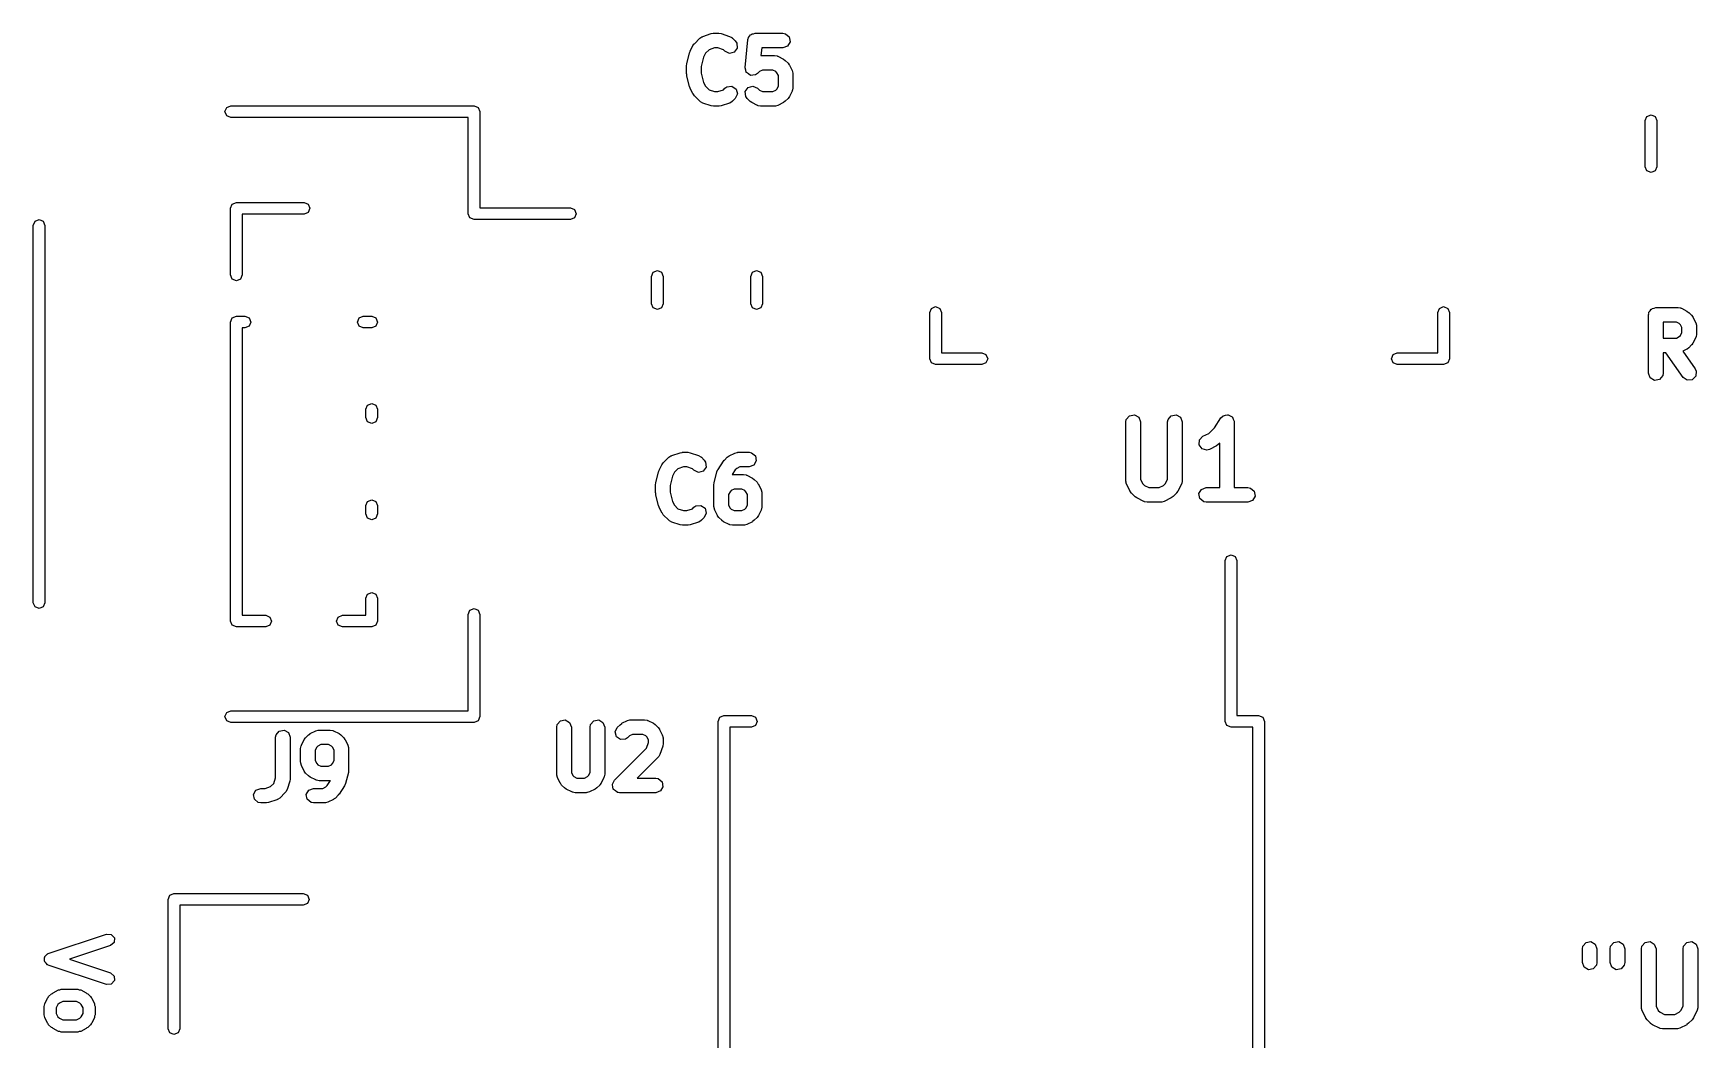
# Model space of a CAD drawing. Extents: x 83 to 117, y -104 to -70.4.
# Drawn here: x 83.25 to 100.36, y -93.43 to -83.08 of the extents above; entities that cross this region are included whole.
import ezdxf

# ---------------------------------------------------------------- set-up
doc = ezdxf.new("R2010")
doc.units = 0
doc.layers.add('BLACK', color=7, linetype='CONTINUOUS')

msp = doc.modelspace()

# ---------------------------------------------------------------- linework, layer by layer
at = {"layer": 'BLACK', "linetype": 'CONTINUOUS'}
for p, q in [((90.1057, -83.1345), (90.127, -83.1195)), ((90.127, -83.1195), (90.1315, -83.1191)), ((90.1315, -83.1191), (90.135, -83.1163)), ((90.135, -83.1163), (90.2207, -83.0878)), ((90.2207, -83.0878), (90.2429, -83.0845)), ((90.2429, -83.0845), (90.2444, -83.0839)), ((90.2444, -83.0839), (90.3016, -83.0839)), ((90.3016, -83.0839), (90.3236, -83.0878)), ((90.3236, -83.0878), (90.3253, -83.0878)), ((90.3253, -83.0878), (90.411, -83.1163)), ((90.411, -83.1163), (90.4339, -83.1287)), ((90.4339, -83.1287), (90.4362, -83.1326)), ((90.6007, -83.1432), (90.6054, -83.1264)), ((90.6054, -83.1264), (90.6168, -83.1153)), ((90.6168, -83.1153), (90.6248, -83.1015)), ((90.6248, -83.1015), (90.6346, -83.0979)), ((90.6346, -83.0979), (90.6421, -83.0906)), ((90.6421, -83.0906), (90.658, -83.0894)), ((90.658, -83.0894), (90.673, -83.0839)), ((90.673, -83.0839), (90.9587, -83.0839)), ((90.9587, -83.0839), (90.9843, -83.0884)), ((90.9843, -83.0884), (91.0236, -83.1214)), ((91.0236, -83.1214), (91.0326, -83.1719)), ((89.9717, -83.3979), (90.0002, -83.2836)), ((90.0002, -83.2836), (90.0055, -83.2718)), ((90.0055, -83.2718), (90.0059, -83.2682)), ((90.0059, -83.2682), (90.0345, -83.2111)), ((90.0345, -83.2111), (90.0478, -83.1931)), ((90.0478, -83.1931), (90.0485, -83.1916)), ((90.0485, -83.1916), (90.1057, -83.1345)), ((90.1632, -83.2891), (90.1437, -83.328)), ((90.1992, -83.2531), (90.1632, -83.2891)), ((90.2566, -83.2339), (90.1992, -83.2531)), ((90.2894, -83.2339), (90.2566, -83.2339)), ((90.3468, -83.2531), (90.2894, -83.2339)), ((90.3628, -83.2691), (90.3468, -83.2531)), ((90.4093, -83.2908), (90.3628, -83.2691)), ((90.4589, -83.2775), (90.4093, -83.2908)), ((90.4362, -83.1326), (90.4403, -83.1345)), ((90.4403, -83.1345), (90.4689, -83.163)), ((90.4883, -83.2355), (90.4589, -83.2775)), ((90.4689, -83.163), (90.4838, -83.1844)), ((90.4838, -83.1844), (90.4883, -83.2355)), ((90.5698, -83.4372), (90.5984, -83.1515)), ((90.5984, -83.1515), (90.5994, -83.1476)), ((90.5991, -83.1459), (90.6007, -83.1432)), ((90.5994, -83.1476), (90.5991, -83.1459)), ((90.7409, -83.2339), (90.733, -83.3125)), ((90.9587, -83.2339), (90.7409, -83.2339)), ((91.0069, -83.2164), (90.9587, -83.2339)), ((91.0326, -83.1719), (91.0069, -83.2164)), ((89.9694, -83.4161), (89.972, -83.4013)), ((89.9694, -83.5018), (89.9694, -83.4161)), ((89.972, -83.4013), (89.9717, -83.3979)), ((90.1437, -83.328), (90.1194, -83.4253)), ((90.1194, -83.4253), (90.1194, -83.4925)), ((90.5697, -83.4381), (90.5699, -83.4377)), ((90.5762, -83.4625), (90.5697, -83.4381)), ((90.5699, -83.4377), (90.5698, -83.4372)), ((90.5824, -83.4869), (90.5762, -83.4625)), ((90.7478, -83.4625), (90.7174, -83.4777)), ((90.733, -83.3125), (90.873, -83.3125)), ((90.8553, -83.4625), (90.7478, -83.4625)), ((90.8857, -83.4777), (90.8553, -83.4625)), ((90.873, -83.3125), (90.8986, -83.317)), ((90.8986, -83.317), (90.9021, -83.3199)), ((90.9021, -83.3199), (90.9065, -83.3204)), ((90.9065, -83.3204), (90.9637, -83.349)), ((90.9637, -83.349), (90.9817, -83.3623)), ((90.9817, -83.3623), (90.9832, -83.363)), ((90.9832, -83.363), (91.0117, -83.3916)), ((91.0117, -83.3916), (91.0246, -83.41)), ((91.0246, -83.41), (91.0258, -83.4111)), ((91.0258, -83.4111), (91.0544, -83.4682)), ((91.0544, -83.4682), (91.0618, -83.4932)), ((89.9706, -83.505), (89.9694, -83.5018)), ((89.9717, -83.52), (89.9706, -83.505)), ((90.0002, -83.6343), (89.9717, -83.52)), ((90.0022, -83.6372), (90.0002, -83.6343)), ((90.0059, -83.6496), (90.0022, -83.6372)), ((90.1194, -83.4925), (90.1437, -83.5899)), ((90.1437, -83.5899), (90.1632, -83.6288)), ((90.1632, -83.6288), (90.1992, -83.6648)), ((90.3628, -83.6487), (90.3841, -83.6338)), ((90.3841, -83.6338), (90.4353, -83.6293)), ((90.4353, -83.6293), (90.4773, -83.6588)), ((90.572, -83.6824), (90.6014, -83.6403)), ((90.5828, -83.4872), (90.5824, -83.4869)), ((90.583, -83.4877), (90.5828, -83.4872)), ((90.6036, -83.5021), (90.583, -83.4877)), ((90.6014, -83.6403), (90.6509, -83.6271)), ((90.6241, -83.5168), (90.6036, -83.5021)), ((90.6246, -83.5168), (90.6241, -83.5168)), ((90.625, -83.5171), (90.6246, -83.5168)), ((90.6501, -83.5149), (90.625, -83.5171)), ((90.6753, -83.513), (90.6501, -83.5149)), ((90.6509, -83.6271), (90.6974, -83.6488)), ((90.6756, -83.5127), (90.6753, -83.513)), ((90.6761, -83.5126), (90.6756, -83.5127)), ((90.6974, -83.4977), (90.6761, -83.5126)), ((90.7174, -83.4777), (90.6974, -83.4977)), ((90.8971, -83.4891), (90.8857, -83.4777)), ((90.9123, -83.5195), (90.8971, -83.4891)), ((90.8971, -83.6574), (90.9123, -83.6269)), ((90.9123, -83.6269), (90.9123, -83.5195)), ((91.0618, -83.4932), (91.0607, -83.4976)), ((91.0607, -83.4976), (91.0623, -83.5018)), ((91.0623, -83.5018), (91.0623, -83.6446)), ((90.0345, -83.7068), (90.0059, -83.6496)), ((90.0357, -83.7079), (90.0345, -83.7068)), ((90.0485, -83.7262), (90.0357, -83.7079)), ((90.1057, -83.7834), (90.0485, -83.7262)), ((90.1097, -83.7853), (90.1057, -83.7834)), ((90.1121, -83.7891), (90.1097, -83.7853)), ((90.135, -83.8015), (90.1121, -83.7891)), ((90.2207, -83.8301), (90.135, -83.8015)), ((90.1992, -83.6648), (90.2566, -83.6839)), ((90.2566, -83.6839), (90.2894, -83.6839)), ((90.2894, -83.6839), (90.3468, -83.6648)), ((90.411, -83.8015), (90.3253, -83.8301)), ((90.3468, -83.6648), (90.3628, -83.6487)), ((90.4145, -83.7987), (90.411, -83.8015)), ((90.419, -83.7983), (90.4145, -83.7987)), ((90.4403, -83.7834), (90.419, -83.7983)), ((90.4689, -83.7548), (90.4403, -83.7834)), ((90.4906, -83.7083), (90.4689, -83.7548)), ((90.4773, -83.6588), (90.4906, -83.7083)), ((90.5764, -83.7335), (90.572, -83.6824)), ((90.5914, -83.7548), (90.5764, -83.7335)), ((90.6199, -83.7834), (90.5914, -83.7548)), ((90.6214, -83.7841), (90.6199, -83.7834)), ((90.6394, -83.7974), (90.6214, -83.7841)), ((90.6966, -83.826), (90.6394, -83.7974)), ((90.6974, -83.6488), (90.7174, -83.6687)), ((90.7174, -83.6687), (90.7478, -83.6839)), ((90.7478, -83.6839), (90.8553, -83.6839)), ((90.8553, -83.6839), (90.8857, -83.6687)), ((90.8857, -83.6687), (90.8971, -83.6574)), ((90.9637, -83.7974), (90.9065, -83.826)), ((90.9648, -83.7962), (90.9637, -83.7974)), ((90.9832, -83.7834), (90.9648, -83.7962)), ((91.0117, -83.7548), (90.9832, -83.7834)), ((91.0124, -83.7533), (91.0117, -83.7548)), ((91.0258, -83.7353), (91.0124, -83.7533)), ((91.0544, -83.6782), (91.0258, -83.7353)), ((91.0549, -83.6737), (91.0544, -83.6782)), ((91.0577, -83.6703), (91.0549, -83.6737)), ((91.0623, -83.6446), (91.0577, -83.6703)), ((85.225, -83.89), (85.2426, -83.8476)), ((85.2426, -83.9324), (85.225, -83.89)), ((85.2426, -83.8476), (85.285, -83.83)), ((85.285, -83.95), (85.2426, -83.9324)), ((85.285, -83.83), (87.785, -83.83)), ((87.725, -83.95), (85.285, -83.95)), ((87.725, -84.94), (87.725, -83.95)), ((87.785, -83.83), (87.8274, -83.8476)), ((87.8274, -83.8476), (87.845, -83.89)), ((87.845, -83.89), (87.845, -84.88)), ((90.2223, -83.83), (90.2207, -83.8301)), ((90.2444, -83.8339), (90.2223, -83.83)), ((90.3016, -83.8339), (90.2444, -83.8339)), ((90.3031, -83.8334), (90.3016, -83.8339)), ((90.3253, -83.8301), (90.3031, -83.8334)), ((90.701, -83.8265), (90.6966, -83.826)), ((90.7045, -83.8294), (90.701, -83.8265)), ((90.7301, -83.8339), (90.7045, -83.8294)), ((90.873, -83.8339), (90.7301, -83.8339)), ((90.8772, -83.8324), (90.873, -83.8339)), ((90.8816, -83.8334), (90.8772, -83.8324)), ((90.9065, -83.826), (90.8816, -83.8334)), ((99.8208, -83.982), (99.8384, -83.9395)), ((99.8208, -84.4565), (99.8208, -83.982)), ((99.8384, -83.9395), (99.8808, -83.922)), ((99.8808, -83.922), (99.9233, -83.9395)), ((99.9233, -83.9395), (99.9408, -83.982)), ((99.9408, -83.982), (99.9408, -84.4565)), ((99.8384, -84.4989), (99.8208, -84.4565)), ((99.9408, -84.4565), (99.9233, -84.4989)), ((99.8808, -84.5165), (99.8384, -84.4989)), ((99.9233, -84.4989), (99.8808, -84.5165)), ((85.3003, -84.8415), (85.3427, -84.8239)), ((85.3427, -84.8239), (86.0377, -84.8239)), ((86.0377, -84.8239), (86.0802, -84.8415)), ((83.2726, -85.0176), (83.315, -85)), ((83.315, -85), (83.3574, -85.0176)), ((85.2827, -84.8839), (85.3003, -84.8415)), ((85.2827, -85.5689), (85.2827, -84.8839)), ((86.0377, -84.9439), (85.4027, -84.9439)), ((85.4027, -84.9439), (85.4027, -85.5689)), ((86.0802, -84.9263), (86.0377, -84.9439)), ((86.0802, -84.8415), (86.0977, -84.8839)), ((86.0977, -84.8839), (86.0802, -84.9263)), ((87.7426, -84.9824), (87.725, -84.94)), ((87.785, -85), (87.7426, -84.9824)), ((88.775, -85), (87.785, -85)), ((87.845, -84.88), (88.775, -84.88)), ((88.775, -84.88), (88.8174, -84.8976)), ((88.8174, -84.9824), (88.775, -85)), ((88.8174, -84.8976), (88.835, -84.94)), ((88.835, -84.94), (88.8174, -84.9824)), ((83.255, -85.06), (83.2726, -85.0176)), ((83.255, -88.94), (83.255, -85.06)), ((83.3574, -85.0176), (83.375, -85.06)), ((83.375, -85.06), (83.375, -88.94)), ((89.626, -85.542), (89.6685, -85.5244)), ((89.6685, -85.5244), (89.7109, -85.542)), ((90.646, -85.542), (90.6885, -85.5244)), ((90.6885, -85.5244), (90.7309, -85.542)), ((85.3003, -85.6113), (85.2827, -85.5689)), ((85.3427, -85.6289), (85.3003, -85.6113)), ((85.3852, -85.6113), (85.3427, -85.6289)), ((85.4027, -85.5689), (85.3852, -85.6113)), ((89.6085, -85.5844), (89.626, -85.542)), ((89.6085, -85.8656), (89.6085, -85.5844)), ((89.7109, -85.542), (89.7285, -85.5844)), ((89.7285, -85.5844), (89.7285, -85.8656)), ((90.6285, -85.5844), (90.646, -85.542)), ((90.6285, -85.8656), (90.6285, -85.5844)), ((90.7309, -85.542), (90.7485, -85.5844)), ((90.7485, -85.5844), (90.7485, -85.8656)), ((89.626, -85.908), (89.6085, -85.8656)), ((89.7285, -85.8656), (89.7109, -85.908)), ((90.646, -85.908), (90.6285, -85.8656)), ((90.7485, -85.8656), (90.7309, -85.908)), ((85.2827, -86.0539), (85.3003, -86.0115)), ((85.3003, -86.0115), (85.3427, -85.9939)), ((85.3427, -85.9939), (85.4295, -85.9939)), ((85.4295, -85.9939), (85.4719, -86.0115)), ((85.4719, -86.0115), (85.4895, -86.0539)), ((86.586, -86.0539), (86.6036, -86.0115)), ((86.6036, -86.0115), (86.646, -85.9939)), ((86.646, -85.9939), (86.7327, -85.9939)), ((86.7327, -85.9939), (86.7752, -86.0115)), ((86.7752, -86.0115), (86.7927, -86.0539)), ((89.6685, -85.9256), (89.626, -85.908)), ((89.7109, -85.908), (89.6685, -85.9256)), ((90.6885, -85.9256), (90.646, -85.908)), ((90.7309, -85.908), (90.6885, -85.9256)), ((92.468, -85.955), (92.4855, -85.9126)), ((92.468, -86.43), (92.468, -85.955)), ((92.4855, -85.9126), (92.528, -85.895)), ((92.528, -85.895), (92.5704, -85.9126)), ((92.5704, -85.9126), (92.588, -85.955)), ((92.588, -85.955), (92.588, -86.37)), ((97.688, -85.955), (97.7055, -85.9126)), ((97.688, -86.37), (97.688, -85.955)), ((97.7055, -85.9126), (97.748, -85.895)), ((97.748, -85.895), (97.7904, -85.9126)), ((97.7904, -85.9126), (97.808, -85.955)), ((97.808, -85.955), (97.808, -86.43)), ((99.8548, -85.9789), (99.8565, -85.9692)), ((99.8548, -86.5789), (99.8548, -85.9789)), ((99.8559, -85.9659), (99.8576, -85.963)), ((99.8565, -85.9692), (99.8559, -85.9659)), ((99.8576, -85.963), (99.8593, -85.9533)), ((99.8593, -85.9533), (99.8718, -85.9384)), ((99.8718, -85.9384), (99.8816, -85.9215)), ((99.8816, -85.9215), (99.8879, -85.9192)), ((99.8879, -85.9192), (99.8923, -85.914)), ((99.8923, -85.914), (99.9115, -85.9106)), ((99.9115, -85.9106), (99.9298, -85.9039)), ((99.9298, -85.9039), (100.158, -85.9039)), ((100.158, -85.9039), (100.184, -85.9085)), ((100.184, -85.9085), (100.187, -85.9113)), ((100.187, -85.9113), (100.192, -85.9119)), ((100.192, -85.9119), (100.249, -85.9404)), ((100.249, -85.9404), (100.267, -85.9538)), ((100.267, -85.9538), (100.269, -85.9545)), ((100.269, -85.9545), (100.297, -85.9831)), ((100.297, -85.9831), (100.31, -86.0014)), ((100.31, -86.0014), (100.311, -86.0025)), ((100.311, -86.0025), (100.34, -86.0597)), ((85.2827, -89.1289), (85.2827, -86.0539)), ((85.4295, -86.1139), (85.4027, -86.1139)), ((85.4027, -86.1139), (85.4027, -89.0689)), ((85.4719, -86.0963), (85.4295, -86.1139)), ((85.4895, -86.0539), (85.4719, -86.0963)), ((86.6036, -86.0963), (86.586, -86.0539)), ((86.646, -86.1139), (86.6036, -86.0963)), ((86.7327, -86.1139), (86.646, -86.1139)), ((86.7752, -86.0963), (86.7327, -86.1139)), ((86.7927, -86.0539), (86.7752, -86.0963)), ((100.005, -86.0539), (100.005, -86.2182)), ((100.141, -86.0539), (100.005, -86.0539)), ((100.171, -86.0692), (100.141, -86.0539)), ((100.141, -86.2182), (100.171, -86.203)), ((100.182, -86.0805), (100.171, -86.0692)), ((100.171, -86.203), (100.182, -86.1917)), ((100.198, -86.1109), (100.182, -86.0805)), ((100.182, -86.1917), (100.198, -86.1612)), ((100.198, -86.1612), (100.198, -86.1109)), ((100.34, -86.0597), (100.347, -86.0847)), ((100.343, -86.2046), (100.34, -86.208)), ((100.34, -86.208), (100.34, -86.2125)), ((100.348, -86.1789), (100.343, -86.2046)), ((100.347, -86.0847), (100.346, -86.089)), ((100.346, -86.089), (100.348, -86.0932)), ((100.348, -86.0932), (100.348, -86.1789)), ((92.588, -86.37), (93.003, -86.37)), ((93.003, -86.37), (93.0454, -86.3876)), ((97.2305, -86.3876), (97.273, -86.37)), ((97.273, -86.37), (97.688, -86.37)), ((100.005, -86.2182), (100.141, -86.2182)), ((100.034, -86.3682), (100.005, -86.3682)), ((100.005, -86.3682), (100.005, -86.5789)), ((100.211, -86.622), (100.034, -86.3682)), ((100.249, -86.3317), (100.206, -86.3532)), ((100.206, -86.3532), (100.334, -86.5359)), ((100.25, -86.3305), (100.249, -86.3317)), ((100.269, -86.3177), (100.25, -86.3305)), ((100.297, -86.2891), (100.269, -86.3177)), ((100.298, -86.2876), (100.297, -86.2891)), ((100.311, -86.2696), (100.298, -86.2876)), ((100.34, -86.2125), (100.311, -86.2696)), ((92.4855, -86.4724), (92.468, -86.43)), ((92.528, -86.49), (92.4855, -86.4724)), ((93.003, -86.49), (92.528, -86.49)), ((93.0454, -86.4724), (93.003, -86.49)), ((93.0454, -86.3876), (93.063, -86.43)), ((93.063, -86.43), (93.0454, -86.4724)), ((97.213, -86.43), (97.2305, -86.3876)), ((97.2305, -86.4724), (97.213, -86.43)), ((97.273, -86.49), (97.2305, -86.4724)), ((97.748, -86.49), (97.273, -86.49)), ((97.7904, -86.4724), (97.748, -86.49)), ((97.808, -86.43), (97.7904, -86.4724)), ((100.334, -86.5359), (100.345, -86.5595)), ((99.8723, -86.6272), (99.8548, -86.5789)), ((99.9167, -86.6528), (99.8723, -86.6272)), ((99.9673, -86.6439), (99.9167, -86.6528)), ((100, -86.6046), (99.9673, -86.6439)), ((100.005, -86.5789), (100, -86.6046)), ((100.253, -86.6514), (100.211, -86.622)), ((100.304, -86.6469), (100.253, -86.6514)), ((100.341, -86.6106), (100.304, -86.6469)), ((100.345, -86.5595), (100.341, -86.6106)), ((86.6903, -86.9072), (86.7327, -86.8896)), ((86.7327, -86.8896), (86.7752, -86.9072)), ((86.6727, -86.9496), (86.6903, -86.9072)), ((86.6727, -87.0363), (86.6727, -86.9496)), ((86.6903, -87.0788), (86.6727, -87.0363)), ((86.7752, -86.9072), (86.7927, -86.9496)), ((86.7927, -87.0363), (86.7752, -87.0788)), ((86.7927, -86.9496), (86.7927, -87.0363)), ((94.4834, -87.0809), (94.488, -87.0553)), ((94.488, -87.0553), (94.5209, -87.016)), ((94.5209, -87.016), (94.5715, -87.007)), ((94.5715, -87.007), (94.6159, -87.0327)), ((94.6159, -87.0327), (94.6334, -87.0809)), ((94.912, -87.0809), (94.9165, -87.0553)), ((94.9165, -87.0553), (94.9495, -87.016)), ((94.9495, -87.016), (95, -87.007)), ((95, -87.007), (95.0445, -87.0327)), ((95.0445, -87.0327), (95.062, -87.0809)), ((95.393, -87.1403), (95.4603, -87.0393)), ((95.4603, -87.0393), (95.4783, -87.0205)), ((95.4783, -87.0205), (95.4825, -87.0193)), ((95.4825, -87.0193), (95.4852, -87.016)), ((95.4852, -87.016), (95.5067, -87.0122)), ((95.5067, -87.0122), (95.5276, -87.0061)), ((95.5276, -87.0061), (95.5315, -87.0078)), ((95.5315, -87.0078), (95.5358, -87.007)), ((95.5358, -87.007), (95.5546, -87.0179)), ((95.5546, -87.0179), (95.5745, -87.0267)), ((95.5745, -87.0267), (95.5764, -87.0305)), ((95.5764, -87.0305), (95.5802, -87.0327)), ((95.5802, -87.0327), (95.5876, -87.0532)), ((95.5876, -87.0532), (95.5973, -87.0727)), ((86.7327, -87.0963), (86.6903, -87.0788)), ((86.7752, -87.0788), (86.7327, -87.0963)), ((94.4834, -87.6881), (94.4834, -87.0809)), ((94.6334, -87.0809), (94.6334, -87.6703)), ((94.912, -87.6703), (94.912, -87.0809)), ((95.062, -87.0809), (95.062, -87.6881)), ((95.2396, -87.2654), (95.2749, -87.2281)), ((95.2749, -87.2281), (95.3354, -87.1978)), ((95.3354, -87.1978), (95.393, -87.1403)), ((95.5973, -87.0727), (95.5963, -87.0769)), ((95.5963, -87.0769), (95.5977, -87.0809)), ((95.5977, -87.0809), (95.5977, -87.7559)), ((89.8161, -87.4252), (89.9018, -87.3966)), ((89.9018, -87.3966), (89.924, -87.3933)), ((89.924, -87.3933), (89.9255, -87.3928)), ((89.9255, -87.3928), (89.9827, -87.3928)), ((89.9827, -87.3928), (90.0047, -87.3967)), ((90.0047, -87.3967), (90.0064, -87.3966)), ((90.0064, -87.3966), (90.0921, -87.4252)), ((90.4063, -87.4293), (90.4634, -87.4007)), ((90.4634, -87.4007), (90.4884, -87.3933)), ((90.4884, -87.3933), (90.4927, -87.3943)), ((90.4927, -87.3943), (90.4969, -87.3928)), ((90.4969, -87.3928), (90.6112, -87.3928)), ((90.6112, -87.3928), (90.6369, -87.3973)), ((90.6369, -87.3973), (90.6762, -87.4303)), ((95.2366, -87.3166), (95.2396, -87.2654)), ((95.2671, -87.3578), (95.2366, -87.3166)), ((95.317, -87.3697), (95.2671, -87.3578)), ((95.342, -87.3623), (95.317, -87.3697)), ((95.4134, -87.3266), (95.342, -87.3623)), ((95.4145, -87.3254), (95.4134, -87.3266)), ((95.4329, -87.3125), (95.4145, -87.3254)), ((95.4477, -87.2977), (95.4329, -87.3125)), ((95.4477, -87.7559), (95.4477, -87.2977)), ((89.6866, -87.5806), (89.687, -87.5771)), ((89.687, -87.5771), (89.7156, -87.5199)), ((89.7156, -87.5199), (89.7289, -87.5019)), ((89.7289, -87.5019), (89.7296, -87.5005)), ((89.7296, -87.5005), (89.7868, -87.4433)), ((89.7868, -87.4433), (89.8081, -87.4284)), ((89.8081, -87.4284), (89.8126, -87.428)), ((89.8126, -87.428), (89.8161, -87.4252)), ((89.8803, -87.5619), (89.8443, -87.5979)), ((89.9377, -87.5428), (89.8803, -87.5619)), ((89.9705, -87.5428), (89.9377, -87.5428)), ((90.0279, -87.5619), (89.9705, -87.5428)), ((90.0439, -87.5779), (90.0279, -87.5619)), ((90.0921, -87.4252), (90.115, -87.4376)), ((90.115, -87.4376), (90.1173, -87.4414)), ((90.1173, -87.4414), (90.1214, -87.4433)), ((90.1214, -87.4433), (90.15, -87.4719)), ((90.1694, -87.5443), (90.14, -87.5863)), ((90.15, -87.4719), (90.1649, -87.4932)), ((90.1649, -87.4932), (90.1694, -87.5443)), ((90.2813, -87.5924), (90.2916, -87.5694)), ((90.2916, -87.5694), (90.2917, -87.569)), ((90.2917, -87.569), (90.3488, -87.4833)), ((90.3488, -87.4833), (90.3567, -87.475)), ((90.3567, -87.475), (90.3582, -87.4719)), ((90.3582, -87.4719), (90.3868, -87.4433)), ((90.3868, -87.4433), (90.4051, -87.4304)), ((90.4051, -87.4304), (90.4063, -87.4293)), ((90.4695, -87.5727), (90.4362, -87.6226)), ((90.4842, -87.558), (90.4695, -87.5727)), ((90.5146, -87.5428), (90.4842, -87.558)), ((90.6112, -87.5428), (90.5146, -87.5428)), ((90.6594, -87.5252), (90.6112, -87.5428)), ((90.6851, -87.4808), (90.6594, -87.5252)), ((90.6762, -87.4303), (90.6851, -87.4808)), ((89.6505, -87.7249), (89.6531, -87.7102)), ((89.6505, -87.8106), (89.6505, -87.7249)), ((89.6527, -87.7067), (89.6813, -87.5924)), ((89.6531, -87.7102), (89.6527, -87.7067)), ((89.6813, -87.5924), (89.6866, -87.5806)), ((89.8248, -87.6368), (89.8005, -87.7341)), ((89.8005, -87.7341), (89.8005, -87.8014)), ((89.8443, -87.5979), (89.8248, -87.6368)), ((90.0904, -87.5996), (90.0439, -87.5779)), ((90.14, -87.5863), (90.0904, -87.5996)), ((90.2505, -87.7249), (90.2531, -87.7102)), ((90.2505, -87.9535), (90.2505, -87.7249)), ((90.2527, -87.7067), (90.2813, -87.5924)), ((90.2531, -87.7102), (90.2527, -87.7067)), ((90.4362, -87.6226), (90.4398, -87.6213)), ((90.4398, -87.6213), (90.5541, -87.6213)), ((90.5541, -87.6213), (90.5797, -87.6259)), ((90.5797, -87.6259), (90.5832, -87.6287)), ((90.5832, -87.6287), (90.5876, -87.6293)), ((90.5876, -87.6293), (90.6448, -87.6578)), ((90.6448, -87.6578), (90.6628, -87.6712)), ((90.6628, -87.6712), (90.6643, -87.6719)), ((90.6643, -87.6719), (90.6928, -87.7005)), ((90.6928, -87.7005), (90.7057, -87.7188)), ((90.7057, -87.7188), (90.7069, -87.7199)), ((90.7069, -87.7199), (90.7355, -87.7771)), ((94.485, -87.6923), (94.4834, -87.6881)), ((94.4839, -87.6966), (94.485, -87.6923)), ((94.4914, -87.7216), (94.4839, -87.6966)), ((94.5271, -87.793), (94.4914, -87.7216)), ((94.6334, -87.6703), (94.6558, -87.7151)), ((94.6558, -87.7151), (94.6743, -87.7336)), ((94.6743, -87.7336), (94.719, -87.7559)), ((94.8265, -87.7559), (94.8712, -87.7336)), ((94.8712, -87.7336), (94.8897, -87.7151)), ((94.8897, -87.7151), (94.912, -87.6703)), ((95.0541, -87.7216), (95.0184, -87.793)), ((95.0546, -87.7171), (95.0541, -87.7216)), ((95.0575, -87.7137), (95.0546, -87.7171)), ((95.062, -87.6881), (95.0575, -87.7137)), ((86.6727, -87.9402), (86.6903, -87.8977)), ((86.6903, -87.8977), (86.7327, -87.8802)), ((86.7327, -87.8802), (86.7752, -87.8977)), ((86.7752, -87.8977), (86.7927, -87.9402)), ((89.6517, -87.8139), (89.6505, -87.8106)), ((89.6527, -87.8288), (89.6517, -87.8139)), ((89.6813, -87.9431), (89.6527, -87.8288)), ((89.8005, -87.8014), (89.8248, -87.8987)), ((89.8248, -87.8987), (89.8443, -87.9376)), ((90.4157, -87.7979), (90.4005, -87.8283)), ((90.4005, -87.8283), (90.4005, -87.9358)), ((90.4271, -87.7866), (90.4157, -87.7979)), ((90.4575, -87.7713), (90.4271, -87.7866)), ((90.5364, -87.7713), (90.4575, -87.7713)), ((90.5668, -87.7866), (90.5364, -87.7713)), ((90.5782, -87.7979), (90.5668, -87.7866)), ((90.5934, -87.8283), (90.5782, -87.7979)), ((90.5934, -87.9358), (90.5934, -87.8283)), ((90.7355, -87.7771), (90.7429, -87.8021)), ((90.7429, -87.8021), (90.7418, -87.8064)), ((90.7418, -87.8064), (90.7434, -87.8106)), ((90.7434, -87.8106), (90.7434, -87.9535)), ((94.5283, -87.7941), (94.5271, -87.793)), ((94.5411, -87.8125), (94.5283, -87.7941)), ((94.5768, -87.8482), (94.5411, -87.8125)), ((94.5783, -87.8489), (94.5768, -87.8482)), ((94.5963, -87.8623), (94.5783, -87.8489)), ((94.6678, -87.898), (94.5963, -87.8623)), ((94.6722, -87.8985), (94.6678, -87.898)), ((94.6756, -87.9014), (94.6722, -87.8985)), ((94.7013, -87.9059), (94.6756, -87.9014)), ((94.8442, -87.9059), (94.7013, -87.9059)), ((94.719, -87.7559), (94.8265, -87.7559)), ((94.8484, -87.9044), (94.8442, -87.9059)), ((94.8527, -87.9054), (94.8484, -87.9044)), ((94.8777, -87.898), (94.8527, -87.9054)), ((94.9491, -87.8623), (94.8777, -87.898)), ((94.9503, -87.8611), (94.9491, -87.8623)), ((94.9686, -87.8482), (94.9503, -87.8611)), ((95.0043, -87.8125), (94.9686, -87.8482)), ((95.005, -87.811), (95.0043, -87.8125)), ((95.0184, -87.793), (95.005, -87.811)), ((95.2346, -87.8179), (95.2602, -87.7735)), ((95.2435, -87.8684), (95.2346, -87.8179)), ((95.2828, -87.9014), (95.2435, -87.8684)), ((95.2602, -87.7735), (95.3084, -87.7559)), ((95.3084, -87.9059), (95.2828, -87.9014)), ((95.3084, -87.7559), (95.4477, -87.7559)), ((95.737, -87.9059), (95.3084, -87.9059)), ((95.5977, -87.7559), (95.737, -87.7559)), ((95.737, -87.7559), (95.7627, -87.7604)), ((95.7852, -87.8884), (95.737, -87.9059)), ((95.7627, -87.7604), (95.802, -87.7934)), ((95.8109, -87.8439), (95.7852, -87.8884)), ((95.802, -87.7934), (95.8109, -87.8439)), ((86.6727, -88.0269), (86.6727, -87.9402)), ((86.6903, -88.0693), (86.6727, -88.0269)), ((86.7327, -88.0869), (86.6903, -88.0693)), ((86.7752, -88.0693), (86.7327, -88.0869)), ((86.7927, -88.0269), (86.7752, -88.0693)), ((86.7927, -87.9402), (86.7927, -88.0269)), ((89.6833, -87.946), (89.6813, -87.9431)), ((89.687, -87.9585), (89.6833, -87.946)), ((89.7156, -88.0156), (89.687, -87.9585)), ((89.7168, -88.0167), (89.7156, -88.0156)), ((89.7296, -88.0351), (89.7168, -88.0167)), ((89.7868, -88.0922), (89.7296, -88.0351)), ((89.8443, -87.9376), (89.8803, -87.9736)), ((89.8803, -87.9736), (89.9377, -87.9928)), ((89.9377, -87.9928), (89.9705, -87.9928)), ((89.9705, -87.9928), (90.0279, -87.9736)), ((90.0279, -87.9736), (90.0439, -87.9576)), ((90.0439, -87.9576), (90.0652, -87.9427)), ((90.0652, -87.9427), (90.1164, -87.9382)), ((90.1164, -87.9382), (90.1584, -87.9676)), ((90.15, -88.0637), (90.1214, -88.0922)), ((90.1717, -88.0172), (90.15, -88.0637)), ((90.1584, -87.9676), (90.1717, -88.0172)), ((90.252, -87.9577), (90.2505, -87.9535)), ((90.251, -87.9621), (90.252, -87.9577)), ((90.2584, -87.987), (90.251, -87.9621)), ((90.287, -88.0442), (90.2584, -87.987)), ((90.2882, -88.0453), (90.287, -88.0442)), ((90.301, -88.0637), (90.2882, -88.0453)), ((90.3296, -88.0922), (90.301, -88.0637)), ((90.4005, -87.9358), (90.4157, -87.9662)), ((90.4157, -87.9662), (90.4271, -87.9776)), ((90.4271, -87.9776), (90.4575, -87.9928)), ((90.4575, -87.9928), (90.5364, -87.9928)), ((90.5364, -87.9928), (90.5668, -87.9776)), ((90.5668, -87.9776), (90.5782, -87.9662)), ((90.5782, -87.9662), (90.5934, -87.9358)), ((90.6928, -88.0637), (90.6643, -88.0922)), ((90.6935, -88.0622), (90.6928, -88.0637)), ((90.7069, -88.0442), (90.6935, -88.0622)), ((90.7355, -87.987), (90.7069, -88.0442)), ((90.736, -87.9826), (90.7355, -87.987)), ((90.7388, -87.9791), (90.736, -87.9826)), ((90.7434, -87.9535), (90.7388, -87.9791)), ((89.7908, -88.0941), (89.7868, -88.0922)), ((89.7932, -88.0979), (89.7908, -88.0941)), ((89.8161, -88.1104), (89.7932, -88.0979)), ((89.9018, -88.1389), (89.8161, -88.1104)), ((89.9034, -88.1389), (89.9018, -88.1389)), ((89.9255, -88.1428), (89.9034, -88.1389)), ((89.9827, -88.1428), (89.9255, -88.1428)), ((89.9842, -88.1422), (89.9827, -88.1428)), ((90.0064, -88.1389), (89.9842, -88.1422)), ((90.0921, -88.1104), (90.0064, -88.1389)), ((90.0956, -88.1076), (90.0921, -88.1104)), ((90.1001, -88.1072), (90.0956, -88.1076)), ((90.1214, -88.0922), (90.1001, -88.1072)), ((90.3311, -88.0929), (90.3296, -88.0922)), ((90.3491, -88.1063), (90.3311, -88.0929)), ((90.4063, -88.1349), (90.3491, -88.1063)), ((90.4107, -88.1354), (90.4063, -88.1349)), ((90.4141, -88.1382), (90.4107, -88.1354)), ((90.4398, -88.1428), (90.4141, -88.1382)), ((90.5541, -88.1428), (90.4398, -88.1428)), ((90.5583, -88.1412), (90.5541, -88.1428)), ((90.5627, -88.1423), (90.5583, -88.1412)), ((90.5876, -88.1349), (90.5627, -88.1423)), ((90.6448, -88.1063), (90.5876, -88.1349)), ((90.6459, -88.1051), (90.6448, -88.1063)), ((90.6643, -88.0922), (90.6459, -88.1051)), ((95.5044, -88.5069), (95.522, -88.4644)), ((95.5044, -90.1594), (95.5044, -88.5069)), ((95.522, -88.4644), (95.5644, -88.4469)), ((95.5644, -88.4469), (95.6069, -88.4644)), ((95.6069, -88.4644), (95.6244, -88.5069)), ((95.6244, -88.5069), (95.6244, -90.0994)), ((83.2726, -88.9824), (83.255, -88.94)), ((83.375, -88.94), (83.3574, -88.9824)), ((86.6727, -88.8936), (86.6903, -88.8512)), ((86.6727, -89.0689), (86.6727, -88.8936)), ((86.6903, -88.8512), (86.7327, -88.8336)), ((86.7327, -88.8336), (86.7752, -88.8512)), ((86.7752, -88.8512), (86.7927, -88.8936)), ((86.7927, -88.8936), (86.7927, -89.1289)), ((83.315, -89), (83.2726, -88.9824)), ((83.3574, -88.9824), (83.315, -89)), ((85.4027, -89.0689), (85.6432, -89.0689)), ((85.6432, -89.0689), (85.6857, -89.0865)), ((85.6857, -89.0865), (85.7032, -89.1289)), ((86.3722, -89.1289), (86.3898, -89.0865)), ((86.3898, -89.0865), (86.4322, -89.0689)), ((86.4322, -89.0689), (86.6727, -89.0689)), ((87.725, -89.06), (87.7426, -89.0176)), ((87.725, -90.05), (87.725, -89.06)), ((87.7426, -89.0176), (87.785, -89)), ((87.785, -89), (87.8274, -89.0176)), ((87.8274, -89.0176), (87.845, -89.06)), ((87.845, -89.06), (87.845, -90.11)), ((85.3003, -89.1713), (85.2827, -89.1289)), ((85.3427, -89.1889), (85.3003, -89.1713)), ((85.6432, -89.1889), (85.3427, -89.1889)), ((85.6857, -89.1713), (85.6432, -89.1889)), ((85.7032, -89.1289), (85.6857, -89.1713)), ((86.3898, -89.1713), (86.3722, -89.1289)), ((86.4322, -89.1889), (86.3898, -89.1713)), ((86.7327, -89.1889), (86.4322, -89.1889)), ((86.7752, -89.1713), (86.7327, -89.1889)), ((86.7927, -89.1289), (86.7752, -89.1713)), ((85.225, -90.11), (85.2426, -90.0676)), ((85.2426, -90.1524), (85.225, -90.11)), ((85.2426, -90.0676), (85.285, -90.05)), ((85.285, -90.05), (87.725, -90.05)), ((87.845, -90.11), (87.8274, -90.1524)), ((89.3909, -90.1445), (89.3951, -90.1429)), ((89.3951, -90.1429), (89.538, -90.1429)), ((89.538, -90.1429), (89.5636, -90.1475)), ((90.2919, -90.1594), (90.3095, -90.1169)), ((90.3095, -90.1169), (90.3519, -90.0994)), ((90.3519, -90.0994), (90.6344, -90.0994)), ((90.6344, -90.0994), (90.6769, -90.1169)), ((90.6769, -90.1169), (90.6944, -90.1594)), ((95.6244, -90.0994), (95.8469, -90.0994)), ((95.8469, -90.0994), (95.8894, -90.1169)), ((95.8894, -90.1169), (95.9069, -90.1594)), ((85.285, -90.17), (85.2426, -90.1524)), ((87.785, -90.17), (85.285, -90.17)), ((85.7454, -90.3235), (85.7499, -90.2979)), ((85.7499, -90.2979), (85.7829, -90.2586)), ((85.7829, -90.2586), (85.8334, -90.2496)), ((85.8334, -90.2496), (85.8779, -90.2753)), ((85.8779, -90.2753), (85.8954, -90.3235)), ((86.0531, -90.3276), (86.0817, -90.299)), ((86.0817, -90.299), (86.1, -90.2862)), ((86.1, -90.2862), (86.1012, -90.285)), ((86.1012, -90.285), (86.1583, -90.2564)), ((86.1583, -90.2564), (86.1833, -90.249)), ((86.1833, -90.249), (86.1876, -90.25)), ((86.1876, -90.25), (86.1918, -90.2485)), ((86.1918, -90.2485), (86.3061, -90.2485)), ((86.3061, -90.2485), (86.3318, -90.253)), ((86.3318, -90.253), (86.3352, -90.2559)), ((86.3352, -90.2559), (86.3397, -90.2564)), ((86.3397, -90.2564), (86.3968, -90.285)), ((86.3968, -90.285), (86.4148, -90.2984)), ((86.4148, -90.2984), (86.4163, -90.299)), ((86.4163, -90.299), (86.4449, -90.3276)), ((87.8274, -90.1524), (87.785, -90.17)), ((88.6344, -90.2179), (88.6389, -90.1923)), ((88.6344, -90.7036), (88.6344, -90.2179)), ((88.6389, -90.1923), (88.6719, -90.153)), ((88.6719, -90.153), (88.7224, -90.1441)), ((88.7224, -90.1441), (88.7669, -90.1697)), ((88.7669, -90.1697), (88.7844, -90.2179)), ((88.7844, -90.2179), (88.7844, -90.6859)), ((88.9773, -90.2179), (88.9818, -90.1923)), ((88.9773, -90.6859), (88.9773, -90.2179)), ((88.9818, -90.1923), (89.0148, -90.153)), ((89.0148, -90.153), (89.0653, -90.1441)), ((89.0653, -90.1441), (89.1097, -90.1697)), ((89.1097, -90.1697), (89.1273, -90.2179)), ((89.1273, -90.2179), (89.1273, -90.7036)), ((89.2347, -90.2685), (89.2564, -90.222)), ((89.248, -90.3181), (89.2347, -90.2685)), ((89.2564, -90.222), (89.2849, -90.1935)), ((89.2849, -90.1935), (89.3033, -90.1806)), ((89.3033, -90.1806), (89.3044, -90.1794)), ((89.3044, -90.1794), (89.3616, -90.1508)), ((89.3616, -90.1508), (89.3865, -90.1434)), ((89.3824, -90.3081), (89.3624, -90.3281)), ((89.4128, -90.2929), (89.3824, -90.3081)), ((89.3865, -90.1434), (89.3909, -90.1445)), ((89.5203, -90.2929), (89.4128, -90.2929)), ((89.5507, -90.3081), (89.5203, -90.2929)), ((89.562, -90.3195), (89.5507, -90.3081)), ((89.5636, -90.1475), (89.5671, -90.1503)), ((89.5671, -90.1503), (89.5715, -90.1508)), ((89.5715, -90.1508), (89.6287, -90.1794)), ((89.6287, -90.1794), (89.6467, -90.1928)), ((89.6467, -90.1928), (89.6481, -90.1935)), ((89.6481, -90.1935), (89.6767, -90.222)), ((89.6767, -90.222), (89.6896, -90.2404)), ((89.6896, -90.2404), (89.6908, -90.2415)), ((89.6908, -90.2415), (89.7193, -90.2987)), ((89.7193, -90.2987), (89.7268, -90.3236)), ((90.2919, -95.6544), (90.2919, -90.1594)), ((90.6344, -90.2194), (90.4119, -90.2194)), ((90.4119, -90.2194), (90.4119, -95.5944)), ((90.6769, -90.2018), (90.6344, -90.2194)), ((90.6944, -90.1594), (90.6769, -90.2018)), ((95.522, -90.2018), (95.5044, -90.1594)), ((95.5644, -90.2194), (95.522, -90.2018)), ((95.7869, -90.2194), (95.5644, -90.2194)), ((95.7869, -95.5944), (95.7869, -90.2194)), ((95.9069, -90.1594), (95.9069, -95.6544)), ((85.7454, -90.7399), (85.7454, -90.3235)), ((85.8954, -90.3235), (85.8954, -90.7521)), ((86.0026, -90.4378), (86.0071, -90.4121)), ((86.0026, -90.5806), (86.0026, -90.4378)), ((86.0071, -90.4121), (86.01, -90.4087)), ((86.01, -90.4087), (86.0105, -90.4042)), ((86.0105, -90.4042), (86.0391, -90.3471)), ((86.0391, -90.3471), (86.0524, -90.3291)), ((86.0524, -90.3291), (86.0531, -90.3276)), ((86.1678, -90.4251), (86.1526, -90.4555)), ((86.1526, -90.4555), (86.1526, -90.5629)), ((86.1791, -90.4137), (86.1678, -90.4251)), ((86.2096, -90.3985), (86.1791, -90.4137)), ((86.2884, -90.3985), (86.2096, -90.3985)), ((86.3189, -90.4137), (86.2884, -90.3985)), ((86.3302, -90.4251), (86.3189, -90.4137)), ((86.3454, -90.4555), (86.3302, -90.4251)), ((86.3454, -90.5629), (86.3454, -90.4555)), ((86.4449, -90.3276), (86.4577, -90.346)), ((86.4577, -90.346), (86.4589, -90.3471)), ((86.4589, -90.3471), (86.4875, -90.4042)), ((86.4875, -90.4042), (86.4949, -90.4292)), ((86.4949, -90.4292), (86.4939, -90.4336)), ((86.4939, -90.4336), (86.4954, -90.4378)), ((86.4954, -90.4378), (86.4954, -90.6664)), ((89.2278, -90.7649), (89.5581, -90.4346)), ((89.29, -90.3475), (89.248, -90.3181)), ((89.3411, -90.343), (89.29, -90.3475)), ((89.3624, -90.3281), (89.3411, -90.343)), ((89.5581, -90.4346), (89.5773, -90.3772)), ((89.5773, -90.3499), (89.562, -90.3195)), ((89.5773, -90.3772), (89.5773, -90.3499)), ((89.7234, -90.4131), (89.6948, -90.4988)), ((89.7273, -90.3894), (89.7234, -90.4114)), ((89.7234, -90.4114), (89.7234, -90.4131)), ((89.7268, -90.3236), (89.7257, -90.328)), ((89.7257, -90.328), (89.7273, -90.3322)), ((89.7273, -90.3322), (89.7273, -90.3894)), ((86.0041, -90.5849), (86.0026, -90.5806)), ((86.0031, -90.5892), (86.0041, -90.5849)), ((86.0105, -90.6142), (86.0031, -90.5892)), ((86.0391, -90.6713), (86.0105, -90.6142)), ((86.1526, -90.5629), (86.1678, -90.5934)), ((86.1678, -90.5934), (86.1791, -90.6047)), ((86.1791, -90.6047), (86.2096, -90.6199)), ((86.2096, -90.6199), (86.2884, -90.6199)), ((86.2884, -90.6199), (86.3189, -90.6047)), ((86.3189, -90.6047), (86.3302, -90.5934)), ((86.3302, -90.5934), (86.3454, -90.5629)), ((89.6767, -90.5281), (89.4619, -90.7429)), ((89.6786, -90.524), (89.6767, -90.5281)), ((89.6824, -90.5217), (89.6786, -90.524)), ((89.6948, -90.4988), (89.6824, -90.5217)), ((85.6942, -90.8294), (85.7263, -90.7973)), ((85.7263, -90.7973), (85.7454, -90.7399)), ((85.8916, -90.7758), (85.863, -90.8615)), ((85.8954, -90.7521), (85.8915, -90.7742)), ((85.8915, -90.7742), (85.8916, -90.7758)), ((86.0402, -90.6725), (86.0391, -90.6713)), ((86.0531, -90.6908), (86.0402, -90.6725)), ((86.0817, -90.7194), (86.0531, -90.6908)), ((86.0832, -90.7201), (86.0817, -90.7194)), ((86.1012, -90.7334), (86.0832, -90.7201)), ((86.1583, -90.762), (86.1012, -90.7334)), ((86.1628, -90.7625), (86.1583, -90.762)), ((86.1662, -90.7654), (86.1628, -90.7625)), ((86.1918, -90.7699), (86.1662, -90.7654)), ((86.3061, -90.7699), (86.1918, -90.7699)), ((86.2617, -90.8333), (86.2764, -90.8186)), ((86.2764, -90.8186), (86.3097, -90.7686)), ((86.3097, -90.7686), (86.3061, -90.7699)), ((86.4543, -90.8222), (86.3971, -90.908)), ((86.4544, -90.8218), (86.4543, -90.8222)), ((86.4646, -90.7988), (86.4544, -90.8218)), ((86.4932, -90.6846), (86.4646, -90.7988)), ((86.4954, -90.6664), (86.4928, -90.6811)), ((86.4928, -90.6811), (86.4932, -90.6846)), ((88.6359, -90.7079), (88.6344, -90.7036)), ((88.6349, -90.7122), (88.6359, -90.7079)), ((88.6423, -90.7372), (88.6349, -90.7122)), ((88.6709, -90.7943), (88.6423, -90.7372)), ((88.6721, -90.7955), (88.6709, -90.7943)), ((88.6849, -90.8138), (88.6721, -90.7955)), ((88.7135, -90.8424), (88.6849, -90.8138)), ((88.7844, -90.6859), (88.7996, -90.7164)), ((88.7996, -90.7164), (88.811, -90.7277)), ((88.811, -90.7277), (88.8414, -90.7429)), ((88.8414, -90.7429), (88.9203, -90.7429)), ((88.9203, -90.7429), (88.9507, -90.7277)), ((88.9507, -90.7277), (88.962, -90.7164)), ((88.962, -90.7164), (88.9773, -90.6859)), ((89.0767, -90.8138), (89.0481, -90.8424)), ((89.0774, -90.8123), (89.0767, -90.8138)), ((89.0908, -90.7943), (89.0774, -90.8123)), ((89.1193, -90.7372), (89.0908, -90.7943)), ((89.1198, -90.7327), (89.1193, -90.7372)), ((89.1227, -90.7293), (89.1198, -90.7327)), ((89.1273, -90.7036), (89.1227, -90.7293)), ((89.2061, -90.8114), (89.2076, -90.8083)), ((89.212, -90.8332), (89.2061, -90.8114)), ((89.207, -90.8049), (89.2183, -90.7854)), ((89.2076, -90.8083), (89.207, -90.8049)), ((89.2183, -90.7854), (89.2278, -90.7649)), ((89.4619, -90.7429), (89.6523, -90.7429)), ((89.6523, -90.7429), (89.6779, -90.7475)), ((89.6779, -90.7475), (89.7172, -90.7804)), ((89.7172, -90.7804), (89.7261, -90.831)), ((85.518, -90.9105), (85.5436, -90.8661)), ((85.5269, -90.961), (85.518, -90.9105)), ((85.5662, -90.994), (85.5269, -90.961)), ((85.5436, -90.8661), (85.5918, -90.8485)), ((85.5918, -90.9985), (85.5662, -90.994)), ((85.5918, -90.8485), (85.6368, -90.8485)), ((85.649, -90.9985), (85.5918, -90.9985)), ((85.6368, -90.8485), (85.6942, -90.8294)), ((85.6505, -90.9979), (85.649, -90.9985)), ((85.6727, -90.9947), (85.6505, -90.9979)), ((85.7584, -90.9661), (85.6727, -90.9947)), ((85.7619, -90.9633), (85.7584, -90.9661)), ((85.7664, -90.9629), (85.7619, -90.9633)), ((85.7877, -90.948), (85.7664, -90.9629)), ((85.8449, -90.8908), (85.7877, -90.948)), ((85.8468, -90.8868), (85.8449, -90.8908)), ((85.8506, -90.8844), (85.8468, -90.8868)), ((85.863, -90.8615), (85.8506, -90.8844)), ((86.0608, -90.9105), (86.0865, -90.8661)), ((86.0698, -90.961), (86.0608, -90.9105)), ((86.1091, -90.994), (86.0698, -90.961)), ((86.0865, -90.8661), (86.1347, -90.8485)), ((86.1347, -90.9985), (86.1091, -90.994)), ((86.1347, -90.8485), (86.2313, -90.8485)), ((86.249, -90.9985), (86.1347, -90.9985)), ((86.2313, -90.8485), (86.2617, -90.8333)), ((86.2532, -90.997), (86.249, -90.9985)), ((86.2576, -90.998), (86.2532, -90.997)), ((86.2825, -90.9906), (86.2576, -90.998)), ((86.3397, -90.962), (86.2825, -90.9906)), ((86.3408, -90.9608), (86.3397, -90.962)), ((86.3592, -90.948), (86.3408, -90.9608)), ((86.3877, -90.9194), (86.3592, -90.948)), ((86.3892, -90.9162), (86.3877, -90.9194)), ((86.3971, -90.908), (86.3892, -90.9162)), ((88.715, -90.8431), (88.7135, -90.8424)), ((88.733, -90.8564), (88.715, -90.8431)), ((88.7901, -90.885), (88.733, -90.8564)), ((88.7946, -90.8855), (88.7901, -90.885)), ((88.798, -90.8884), (88.7946, -90.8855)), ((88.8237, -90.8929), (88.798, -90.8884)), ((88.938, -90.8929), (88.8237, -90.8929)), ((88.9422, -90.8914), (88.938, -90.8929)), ((88.9465, -90.8924), (88.9422, -90.8914)), ((88.9715, -90.885), (88.9465, -90.8924)), ((89.0287, -90.8564), (88.9715, -90.885)), ((89.0298, -90.8553), (89.0287, -90.8564)), ((89.0481, -90.8424), (89.0298, -90.8553)), ((89.2159, -90.8554), (89.212, -90.8332)), ((89.2185, -90.8576), (89.2159, -90.8554)), ((89.2194, -90.8609), (89.2185, -90.8576)), ((89.2379, -90.8739), (89.2194, -90.8609)), ((89.2552, -90.8884), (89.2379, -90.8739)), ((89.2598, -90.8892), (89.2552, -90.8884)), ((89.2614, -90.8904), (89.2598, -90.8892)), ((89.2647, -90.8901), (89.2614, -90.8904)), ((89.2808, -90.8929), (89.2647, -90.8901)), ((89.6523, -90.8929), (89.2808, -90.8929)), ((89.7005, -90.8754), (89.6523, -90.8929)), ((89.7261, -90.831), (89.7005, -90.8754)), ((84.64, -91.99), (84.6576, -91.9476)), ((84.64, -93.32), (84.64, -91.99)), ((84.6576, -91.9476), (84.7, -91.93)), ((84.7, -91.93), (86.03, -91.93)), ((86.03, -91.93), (86.0724, -91.9476)), ((86.0724, -91.9476), (86.09, -91.99)), ((86.09, -91.99), (86.0724, -92.0324)), ((86.03, -92.05), (84.76, -92.05)), ((84.76, -92.05), (84.76, -93.32)), ((86.0724, -92.0324), (86.03, -92.05)), ((83.4088, -92.5464), (84.0088, -92.3464)), ((84.0088, -92.3464), (84.0565, -92.3498)), ((84.0565, -92.3498), (84.0879, -92.3859)), ((84.0483, -92.465), (83.6262, -92.6057)), ((84.0845, -92.4337), (84.0483, -92.465)), ((84.0879, -92.3859), (84.0845, -92.4337)), ((99.1745, -92.4969), (99.179, -92.4712)), ((99.1745, -92.6397), (99.1745, -92.4969)), ((99.179, -92.4712), (99.212, -92.4319)), ((99.212, -92.4319), (99.2625, -92.423)), ((99.2625, -92.423), (99.3069, -92.4487)), ((99.3069, -92.4487), (99.3245, -92.4969)), ((99.3245, -92.4969), (99.3245, -92.6397)), ((99.4602, -92.4969), (99.4647, -92.4712)), ((99.4602, -92.6397), (99.4602, -92.4969)), ((99.4647, -92.4712), (99.4977, -92.4319)), ((99.4977, -92.4319), (99.5482, -92.423)), ((99.5482, -92.423), (99.5927, -92.4487)), ((99.5927, -92.4487), (99.6102, -92.4969)), ((99.6102, -92.4969), (99.6102, -92.6397)), ((99.7816, -92.4969), (99.7862, -92.4712)), ((99.7816, -93.104), (99.7816, -92.4969)), ((99.7862, -92.4712), (99.8191, -92.4319)), ((99.8191, -92.4319), (99.8697, -92.423)), ((99.8697, -92.423), (99.9141, -92.4487)), ((99.9141, -92.4487), (99.9316, -92.4969)), ((99.9316, -92.4969), (99.9316, -93.0863)), ((100.21, -92.4969), (100.215, -92.4712)), ((100.21, -93.0863), (100.21, -92.4969)), ((100.215, -92.4712), (100.248, -92.4319)), ((100.248, -92.4319), (100.298, -92.423)), ((100.298, -92.423), (100.343, -92.4487)), ((100.343, -92.4487), (100.36, -92.4969)), ((100.36, -92.4969), (100.36, -93.104)), ((83.3693, -92.5859), (83.3723, -92.5824)), ((83.3707, -92.6057), (83.3693, -92.5859)), ((83.3693, -92.6255), (83.3707, -92.6057)), ((83.3723, -92.629), (83.3693, -92.6255)), ((83.3723, -92.5824), (83.3727, -92.5778)), ((83.3727, -92.6337), (83.3723, -92.629)), ((83.3727, -92.5778), (83.3876, -92.5648)), ((83.3876, -92.6466), (83.3727, -92.6337)), ((83.3876, -92.5648), (83.4006, -92.5498)), ((83.4006, -92.6616), (83.3876, -92.6466)), ((83.4006, -92.5498), (83.4053, -92.5495)), ((83.4053, -92.6619), (83.4006, -92.6616)), ((83.4053, -92.5495), (83.4088, -92.5464)), ((83.4088, -92.665), (83.4053, -92.6619)), ((84.0088, -92.865), (83.4088, -92.665)), ((83.6262, -92.6057), (84.0483, -92.7464)), ((99.192, -92.6879), (99.1745, -92.6397)), ((99.2365, -92.7136), (99.192, -92.6879)), ((99.287, -92.7047), (99.2365, -92.7136)), ((99.32, -92.6654), (99.287, -92.7047)), ((99.3245, -92.6397), (99.32, -92.6654)), ((99.4778, -92.6879), (99.4602, -92.6397)), ((99.5222, -92.7136), (99.4778, -92.6879)), ((99.5727, -92.7047), (99.5222, -92.7136)), ((99.6057, -92.6654), (99.5727, -92.7047)), ((99.6102, -92.6397), (99.6057, -92.6654)), ((84.0565, -92.8616), (84.0088, -92.865)), ((84.0483, -92.7464), (84.0845, -92.7778)), ((84.0879, -92.8255), (84.0565, -92.8616)), ((84.0845, -92.7778), (84.0879, -92.8255)), ((83.3727, -93.0635), (83.4012, -93.0063)), ((83.4012, -93.0063), (83.409, -92.9996)), ((83.409, -92.9996), (83.4129, -92.9901)), ((83.4129, -92.9901), (83.4415, -92.9615)), ((83.4415, -92.9615), (83.451, -92.9576)), ((83.451, -92.9576), (83.4578, -92.9498)), ((83.4578, -92.9498), (83.5149, -92.9212)), ((83.5149, -92.9212), (83.5294, -92.9202)), ((83.5576, -93.0396), (83.5227, -93.0571)), ((83.5294, -92.9202), (83.5429, -92.9146)), ((83.5429, -92.9146), (83.7143, -92.9146)), ((83.6995, -93.0396), (83.5576, -93.0396)), ((83.7344, -93.0571), (83.6995, -93.0396)), ((83.7143, -92.9146), (83.7277, -92.9202)), ((83.7277, -92.9202), (83.7422, -92.9212)), ((83.7422, -92.9212), (83.7994, -92.9498)), ((83.7994, -92.9498), (83.8061, -92.9576)), ((83.8061, -92.9576), (83.8156, -92.9615)), ((83.8156, -92.9615), (83.8442, -92.9901)), ((83.8442, -92.9901), (83.8481, -92.9996)), ((83.8481, -92.9996), (83.8559, -93.0063)), ((83.8559, -93.0063), (83.8845, -93.0635)), ((83.3661, -93.0914), (83.3716, -93.078)), ((83.3661, -93.1771), (83.3661, -93.0914)), ((83.3716, -93.1906), (83.3661, -93.1771)), ((83.3716, -93.078), (83.3727, -93.0635)), ((83.3727, -93.2051), (83.3716, -93.1906)), ((83.4012, -93.2622), (83.3727, -93.2051)), ((83.5085, -93.0713), (83.4911, -93.1062)), ((83.4911, -93.1062), (83.4911, -93.1624)), ((83.4911, -93.1624), (83.5085, -93.1973)), ((83.5227, -93.0571), (83.5085, -93.0713)), ((83.5085, -93.1973), (83.5227, -93.2115)), ((83.5227, -93.2115), (83.5576, -93.2289)), ((83.6995, -93.2289), (83.7344, -93.2115)), ((83.7486, -93.0713), (83.7344, -93.0571)), ((83.7344, -93.2115), (83.7486, -93.1973)), ((83.7661, -93.1062), (83.7486, -93.0713)), ((83.7486, -93.1973), (83.7661, -93.1624)), ((83.7661, -93.1624), (83.7661, -93.1062)), ((83.8845, -93.2051), (83.8559, -93.2622)), ((83.8845, -93.0635), (83.8855, -93.078)), ((83.8855, -93.1906), (83.8845, -93.2051)), ((83.8855, -93.078), (83.8911, -93.0914)), ((83.8911, -93.1771), (83.8855, -93.1906)), ((83.8911, -93.0914), (83.8911, -93.1771)), ((99.7832, -93.1082), (99.7816, -93.104)), ((99.7821, -93.1126), (99.7832, -93.1082)), ((99.7896, -93.1376), (99.7821, -93.1126)), ((99.8253, -93.209), (99.7896, -93.1376)), ((99.8265, -93.2101), (99.8253, -93.209)), ((99.8393, -93.2285), (99.8265, -93.2101)), ((99.9316, -93.0863), (99.954, -93.131)), ((99.954, -93.131), (99.9725, -93.1495)), ((99.9725, -93.1495), (100.017, -93.1719)), ((100.017, -93.1719), (100.125, -93.1719)), ((100.125, -93.1719), (100.169, -93.1495)), ((100.169, -93.1495), (100.188, -93.131)), ((100.188, -93.131), (100.21, -93.0863)), ((100.317, -93.209), (100.303, -93.227)), ((100.352, -93.1376), (100.317, -93.209)), ((100.353, -93.1331), (100.352, -93.1376)), ((100.356, -93.1297), (100.353, -93.1331)), ((100.36, -93.104), (100.356, -93.1297)), ((83.409, -93.269), (83.4012, -93.2622)), ((83.4129, -93.2785), (83.409, -93.269)), ((83.4415, -93.3071), (83.4129, -93.2785)), ((83.451, -93.311), (83.4415, -93.3071)), ((83.4578, -93.3188), (83.451, -93.311)), ((83.5149, -93.3473), (83.4578, -93.3188)), ((83.5294, -93.3484), (83.5149, -93.3473)), ((83.5429, -93.3539), (83.5294, -93.3484)), ((83.7143, -93.3539), (83.5429, -93.3539)), ((83.5576, -93.2289), (83.6995, -93.2289)), ((83.7277, -93.3484), (83.7143, -93.3539)), ((83.7422, -93.3473), (83.7277, -93.3484)), ((83.7994, -93.3188), (83.7422, -93.3473)), ((83.8061, -93.311), (83.7994, -93.3188)), ((83.8156, -93.3071), (83.8061, -93.311)), ((83.8442, -93.2785), (83.8156, -93.3071)), ((83.8481, -93.269), (83.8442, -93.2785)), ((83.8559, -93.2622), (83.8481, -93.269)), ((84.6576, -93.3624), (84.64, -93.32)), ((84.7, -93.38), (84.6576, -93.3624)), ((84.7424, -93.3624), (84.7, -93.38)), ((84.76, -93.32), (84.7424, -93.3624)), ((99.875, -93.2642), (99.8393, -93.2285)), ((99.8765, -93.2649), (99.875, -93.2642)), ((99.8945, -93.2782), (99.8765, -93.2649)), ((99.966, -93.3139), (99.8945, -93.2782)), ((99.9704, -93.3145), (99.966, -93.3139)), ((99.9738, -93.3173), (99.9704, -93.3145)), ((99.9995, -93.3219), (99.9738, -93.3173)), ((100.142, -93.3219), (99.9995, -93.3219)), ((100.147, -93.3203), (100.142, -93.3219)), ((100.151, -93.3214), (100.147, -93.3203)), ((100.176, -93.3139), (100.151, -93.3214)), ((100.247, -93.2782), (100.176, -93.3139)), ((100.248, -93.277), (100.247, -93.2782)), ((100.267, -93.2642), (100.248, -93.277)), ((100.303, -93.2285), (100.267, -93.2642)), ((100.303, -93.227), (100.303, -93.2285))]:
    msp.add_line(p, q, dxfattribs=at)

doc.saveas('drawing.dxf')
